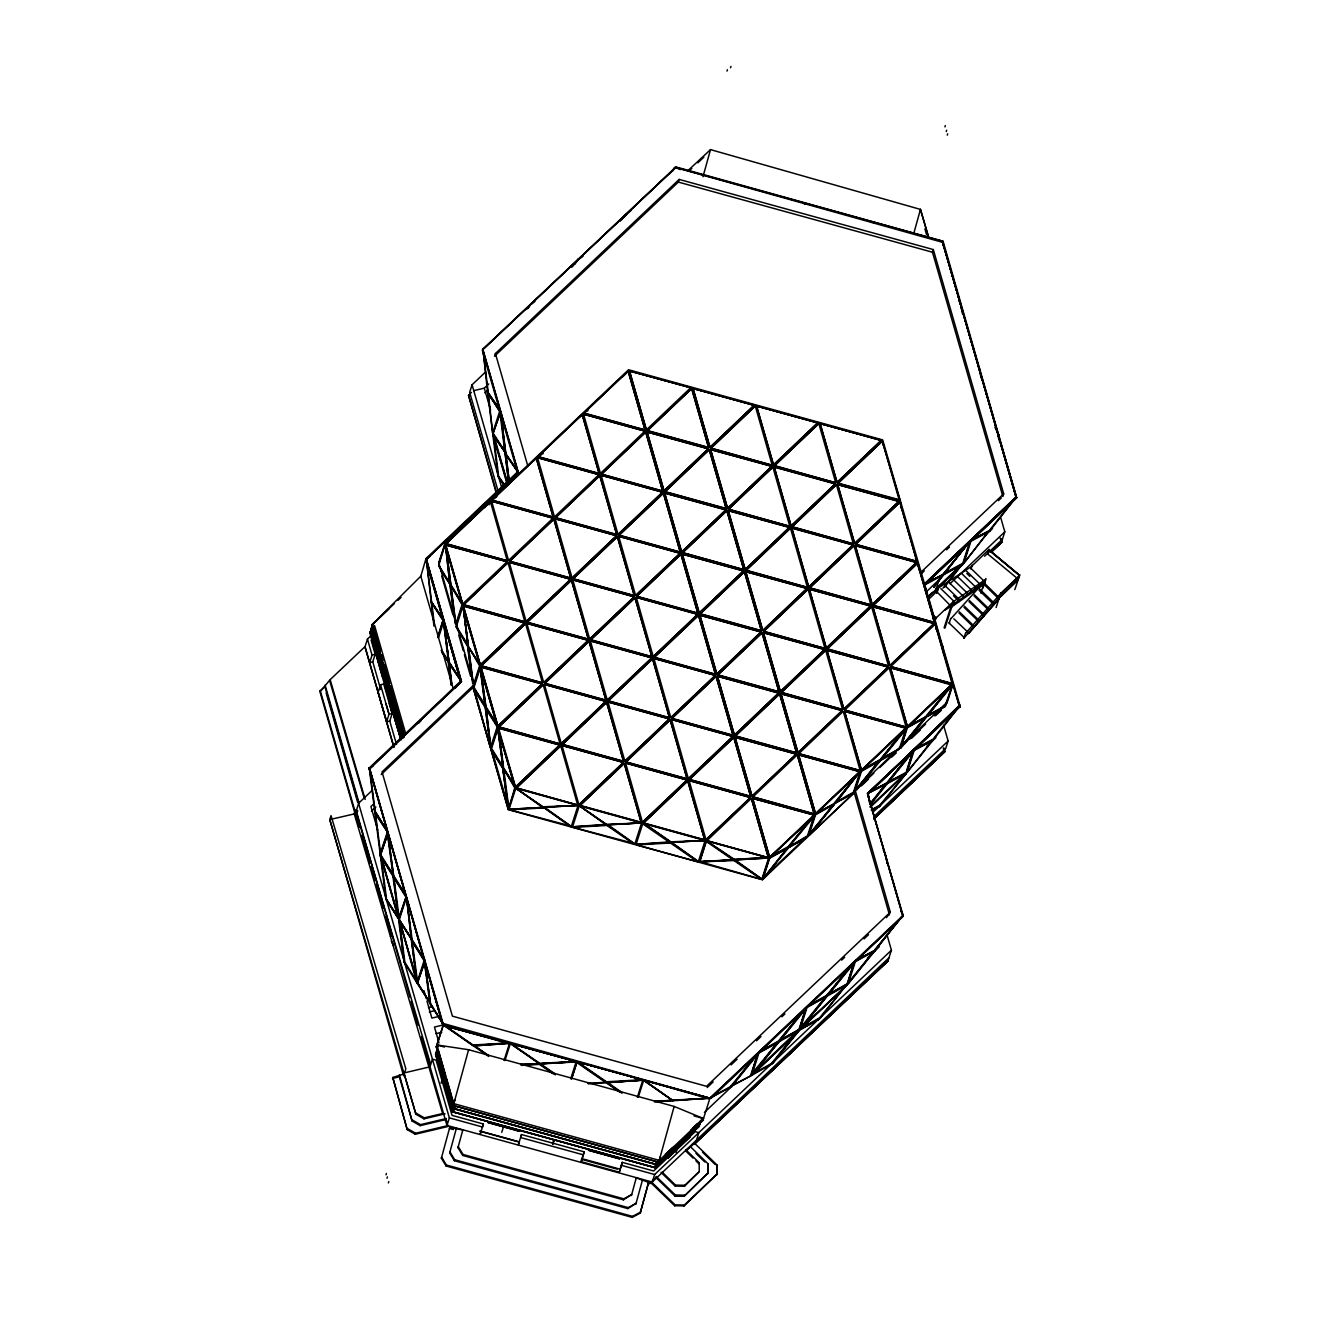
<?xml version="1.0" encoding="UTF-8"?>
<svg xmlns="http://www.w3.org/2000/svg" width="1328" height="1328" viewBox="0 0 1328 1328"><rect width="100%" height="100%" fill="white"/><g stroke="black" fill="none" stroke-linecap="round" stroke-linejoin="round"><path stroke-width="1.5" d="M949.022 622.666L949.553 622.6M434.173 622.55L426.255 558.64L425.84 559.885M398.367 918.229L393.553 876.032L380.455 856.029L392.922 876.181L398.583 918.544L406.252 896.5L398.815 919.358L411.912 939.328L385.9 899.106L369.217 767.85L369.632 769.028L461.347 681.413L449.179 662.705L451.304 685.132M369.167 768.978L369.217 767.85L442.755 1024.834L710.015 1098.273L443.22 1025.299L369.101 768.115L460.882 680.949L461.513 681.563L369.549 768.464L443.386 1024.685L436.348 1046.912M433.957 626.086L426.255 558.64L461.447 681.397L425.956 558.723L420.81 576.203L371.989 624.758L404.343 737.04M951.064 606.265L937.319 592.288L938.149 587.076L938.763 587.673M970.702 568.567L971.382 569.081M963.663 638.27L964.56 636.826M442.755 1024.834L369.483 767.833L369.632 769.028M959.53 705.583L867.981 793.878L959.945 706.894L959.181 705.666M675.803 167.511L482.479 349.629L675.969 166.913L942.415 241.098L674.989 167.228M444.15 1025.697L509.039 1042.961L473 1045.584L444.15 1025.697L508.873 1043.559M676.732 167.909L680.285 169.652M544.331 807.872L571.306 826.481L544.497 807.275L578.062 805.382L509.039 809.3L542.604 807.407L515.795 788.201L543.567 807.341L516.542 788.716M674.143 1106.44L703.508 1118.525L659.335 1160.373L453.811 1103.651L436.895 1044.937L468.601 1049.718L674.143 1106.44L658.705 1162.365L453.163 1105.643L454.857 1099.783M453.13 1111.918L452.084 1111.42M453.512 1112.167L654.538 1167.661M636.212 1177.853L648.595 1182.352L640.212 1213.095L632.228 1217.378L446.075 1166.001L441.361 1158.215L449.744 1127.472L462.758 1129.979M455.438 1106.207L453.612 1111.918L654.621 1167.395L656.447 1161.685M473 1045.584L444.316 1025.1M473.498 1045.933L509.504 1043.31L473.498 1045.933L488.754 1056.457M449.661 1152.936L449.976 1151.94L454.707 1159.726L628.144 1207.6L636.145 1203.317L627.829 1208.596L454.375 1160.722L449.661 1152.936L456.417 1128.219M570.393 826.564L543.534 807.324M457.977 1147.658L458.293 1146.662L463.007 1154.447L623.762 1198.819L631.746 1194.536L623.43 1199.815L462.692 1155.443L457.977 1147.658L462.874 1129.779M430.04 1066.683L432.447 1059.146L436.115 1060.159L452.018 1115.354L483.359 1124.003L482.545 1127.024L449.362 1117.861L324.779 686.128L330.008 679.787L365.034 646.603L367.458 639.083L370.429 636.261M488.654 1122.592L502.947 1126.542M555.419 1074.85L510.367 1043.542L539.168 1063.413L520.692 1064.458L539.683 1063.761M510.965 1043.493L575.688 1061.354L510.965 1043.493L539.815 1063.379L575.688 1061.354M577.165 805.449L543.733 806.743M580.087 806.262L607.095 824.887L641.59 822.912L634.85 844.01L579.323 805.731L606.132 824.937L572.584 826.829L604.323 824.439M504.225 1126.891L518.534 1130.842M519.397 1130.211L519.115 1131.224L487.974 1122.625L488.189 1121.745M521.589 1065.388L539.517 1064.375L539.815 1063.379M540.33 1063.728L576.169 1061.703L540.33 1063.728L555.17 1073.97L554.025 1073.655M521.489 1134.527L520.659 1137.548L583.357 1154.845L584.171 1151.824L521.489 1134.527L518.335 1144.819L519.148 1141.814L481.018 1131.29L480.205 1134.311L483.359 1124.003M552.548 1143.873L552.846 1142.844M553.577 1140.702L553.876 1139.656M552.979 1143.989L553.278 1142.96M553.992 1140.818L554.291 1139.773M808.105 204.18L804.27 203.798M634.85 844.01L608.041 824.804L641.59 822.912M640.71 822.995L607.261 824.273M571.571 1078.967L577.016 1061.935L622.068 1093.243M642.702 823.875L669.677 842.467L636.112 844.359L667.868 841.985M577.63 1061.885L642.337 1079.747L577.63 1061.885L606.464 1081.772L642.337 1079.747M672.914 1152.737L653.642 1170.997L622.284 1162.349L619.28 1172.209L581.149 1161.685L584.171 1151.824M587.74 1083.432L606.348 1082.171M670.441 842.998L697.466 861.64L636.842 844.907L670.441 842.998L670.806 841.819L704.238 840.524M588.238 1083.781L606.182 1082.768L606.464 1081.772M638.834 1080.328L606.813 1082.735L642.818 1080.096L637.39 1097.127M589.151 1150.33L603.46 1154.281M604.721 1154.63L619.031 1158.58M643.947 823.31L698.379 861.557L671.57 842.35L705.135 840.458L670.64 842.417M699.823 861.291L733.205 860.013L699.657 861.905L706.396 840.807L761.923 879.086L768.663 857.988L735.114 859.88L768.663 857.988M700.537 861.839L733.986 860.544L761.01 879.169L700.537 861.839L767.733 857.473M707.16 841.321L734.334 859.349L765.758 857.573M874.754 222.573L870.936 222.191M708.837 1098.754L644.279 1080.278L709.003 1098.14L672.964 1100.779L643.665 1080.345L672.483 1100.198L654.588 1101.41L710.015 1098.273M619.28 1172.209L622.284 1162.349M631.431 1195.532L636.311 1177.654M635.813 1204.313L642.569 1179.596M733.986 860.544L734.334 859.349M640.212 1213.095L648.595 1182.352M672.964 1100.779L644.279 1080.278M655.003 1167.644L655.833 1167.445M655.949 1164.656L656.796 1164.457M659.335 1160.373L660.381 1156.505M761.923 879.086L735.114 859.88M453.811 1103.651L468.601 1049.718M702.977 176.724L710.513 149.616L920.453 209.409L928.455 236.55M913.913 232.964L920.453 209.409L928.388 236.616M984.579 582.179L951.861 605.85L953.172 601.783L985.442 579.523M674.624 1205.724L684.169 1205.907L717.17 1173.935L717.087 1165.054L694.594 1143.292L694.312 1144.188L888.083 960.592L891.42 950.184L886.888 934.431M359.041 827.41L319.882 691.473L324.779 686.128M389.038 608.805L372.521 624.459L370.761 632.493M387.095 692.851L387.925 692.652L370.695 632.809L372.985 625.637L380.223 650.737M367.458 639.083L372.056 655.102L369.632 662.639L372.753 661.776L375.177 654.239L371.11 640.096M496.191 492.92L468.485 395.13L497.054 494.132M485.616 371.956L472.071 384.788L469.647 392.308L498.598 492.771M380.572 684.8L378.148 692.336L386.614 721.785L389.768 721.038L392.192 713.518L383.692 683.937L380.572 684.8L388.955 714.032M679.172 179.413L495.41 353.53L494.564 356.186L678.326 182.069L679.172 179.413L933.318 249.564L1003.702 493.817L1002.856 496.473L932.472 252.22L933.318 249.564M387.842 692.917L386.996 693.116L389.386 685.696M387.925 692.652L389.087 689.066L371.408 627.895M401.521 739.796L388.158 693.465L390.465 686.31L387.245 693.93L388.075 693.731M359.158 827.444L355.057 813.599L357.68 810.429M386.614 721.785L389.021 714.265L386.116 704.189M381.169 774.556L473.05 687.506L473.913 684.85L438.721 562.723L444.88 543.766M438.887 563.321L445.179 543.833L448.549 541.94M445.627 545.028L507.047 561.694L445.627 545.028L462.609 603.991L507.047 561.694M445.959 543.833L490.381 501.536L507.279 560.765L445.959 543.833L490.381 501.536M488.272 392.457L492.655 433.111L499.677 411.248L487.642 392.607L499.677 411.248M492.887 433.924L500.54 411.912L505.553 452.433L492.887 433.924L500.54 411.912M437.709 636.826L442.988 620.425L430.953 601.783L442.523 618.582M437.958 637.639L442.988 620.425M438.522 637.672L443.851 621.089L448.864 661.61L444.598 627.181M488.986 504.872L490.63 501.652M491.659 501.237L552.979 518.169L491.659 501.237L508.558 560.449L552.979 518.169M491.891 500.307L536.329 458.011L553.228 517.223L491.891 500.307L536.329 458.011M387.162 832.606L380.123 854.485L387.793 832.457L374.695 812.47L387.793 832.457M380.356 855.298L388.025 833.27L393.453 875.285L380.356 855.298L388.025 833.27M456.135 623.131L462.011 604.788L450.989 585.814L455.819 623.164M462.609 603.991L445.71 544.762M456.068 625.139L462.659 604.638L438.97 566.425M463.007 605.867L456.417 626.351L468.087 645.176L463.007 605.867L468.087 645.176M480.039 664.448L463.306 605.834L524.643 622.766L480.205 665.046L524.643 622.766M463.538 604.887L507.977 562.607L524.875 621.819L463.538 604.887L507.977 562.607M537.591 457.712L598.928 474.644L537.591 457.712L554.49 516.924L598.928 474.644M537.84 456.766L582.262 414.485L599.177 473.698L537.84 456.766L582.262 414.485M507.279 560.765L446.042 543.567M509.238 562.308L570.575 579.24L509.238 562.308L526.154 621.521L570.492 579.506M509.487 561.362L553.925 519.082L570.824 578.294L509.487 561.362L553.925 519.082M473.714 684.169L479.607 665.826L468.568 646.852L473.664 686.161M485.683 706.214L474.013 687.389L480.587 666.888L485.683 706.214L473.382 687.539L480.238 665.677L455.786 626.501M399.446 919.208L406.484 897.313L411.282 939.477M497.618 725.486L480.902 666.905L542.239 683.82L497.801 726.117L542.239 683.82M481.134 665.959L525.573 623.662L542.471 682.891L481.134 665.959L525.573 623.662M583.54 414.187L644.877 431.119L583.54 414.187L600.439 473.399L644.877 431.119M583.772 413.24L628.21 370.96L645.109 430.172L583.772 413.24L628.21 370.96M555.187 518.783L616.524 535.699L555.187 518.783L572.086 577.995L616.524 535.699M555.436 517.837L599.858 475.557L616.773 534.769L555.436 517.837L599.858 475.557M524.875 621.819L463.638 604.622M526.154 621.521L570.575 579.24M526.834 623.363L588.171 640.295L526.834 623.363L543.733 682.592L588.088 640.561M527.083 622.434L571.521 580.137L588.42 639.349L527.083 622.434L571.521 580.137M486.148 707.874L490.613 747.349L497.187 726.848L485.517 708.023L497.817 726.698M502.631 767.385L490.962 748.56L497.535 728.076L503.262 767.235L499.195 735.778M502.2 765.526L491.592 748.411L498.166 727.927L498.681 731.861M514.152 784.815L503.594 767.783L498.498 727.96L559.835 744.892L515.397 787.172L497.867 728.541L502.963 767.933L515.198 786.508M498.73 727.014L543.169 684.733L560.067 743.946L498.73 727.014L543.169 684.733M417.274 983.417L424.943 961.372L430.372 1003.387L417.274 983.417L424.943 961.372M399.097 1075.962L412.095 1121.031L420.163 1125.646L446.075 1119.504L447.818 1125.613L447.503 1126.609L415.282 1134.245L407.215 1129.63L392.773 1077.456L404.26 1073.821L415.896 1114.225L423.981 1118.84L445.046 1113.843M629.389 370.927L690.809 387.593L629.389 370.927L646.371 429.874L690.809 387.593M726.997 71.081L727.429 69.753M730.533 67.728L730.964 66.4M601.136 475.241L662.473 492.173L601.136 475.241L618.035 534.47L662.373 492.439M601.368 474.312L645.806 432.015L662.705 491.244L601.368 474.312L645.806 432.015M572.783 579.838L634.12 596.77L572.783 579.838L589.682 639.05L634.037 597.036M573.032 578.892L617.454 536.612L634.352 595.824L573.032 578.892L617.454 536.612M542.471 682.891L481.234 665.693M543.733 682.592L588.171 640.295M386.016 1174.799L386.431 1173.471M544.43 684.435L605.767 701.367L544.43 684.435L561.329 743.647L605.684 701.632M544.679 683.488L589.117 641.208L606.016 700.42L544.679 683.488L589.117 641.208M386.996 1178.235L387.427 1176.907M508.823 808.221L514.783 787.886L503.744 768.912L515.413 787.736L508.242 809.632L762.388 879.767L854.269 792.716L855.132 790.06L946.831 702.396M388.357 1182.933L388.789 1181.605M515.397 787.172L559.835 744.892M509.039 809.3L515.795 788.201M516.326 788.085L560.765 745.805L577.663 805.017L516.708 788.118M407.215 1129.63L392.773 1077.456M412.095 1121.031L399.429 1074.966M701.051 1120.45L699.126 1126.426L655.484 1167.777L452.151 1111.652L454.076 1105.676L453.163 1105.643L436.248 1046.929L443.386 1024.685L417.689 983.201M415.896 1114.225L329.776 819.592L331.054 815.608L405.853 1068.841L404.575 1072.825L429.01 1067.048L430.289 1063.064L355.506 809.814L354.227 813.798L442.622 1113.495M437.427 1047.908L435.667 1054.15L436.962 1051.328M415.282 1134.245L415.598 1133.249L447.818 1125.613M420.163 1125.646L420.495 1124.65L446.391 1118.508M423.981 1118.84L424.296 1117.844L443.469 1113.312M646.371 429.874L629.472 370.661M646.985 431.982L708.405 448.648L663.967 490.928L646.985 431.982L708.322 448.914M647.317 430.787L691.755 388.49L708.654 447.702L647.317 430.787L691.755 388.49M441.062 1083.216L442.755 1077.987M618.035 534.47L662.473 492.173M618.715 536.313L680.052 553.245L618.715 536.313L635.631 595.525L679.969 553.51M678.326 551.751L618.964 535.367L663.402 493.086L680.301 552.299L663.402 493.086M589.682 639.05L634.12 596.77M590.379 640.909L651.716 657.841L590.379 640.909L607.278 700.122L651.633 658.107M590.611 639.963L635.05 597.683L651.948 656.895L590.611 639.963L635.05 597.683M560.067 743.946L498.813 726.748M560.765 745.805L517.804 786.691M561.329 743.647L605.767 701.367M562.026 745.489L623.363 762.421L562.026 745.489L578.925 804.718L623.28 762.687M562.275 744.56L606.713 702.263L623.612 761.492L562.275 744.56L606.713 702.263M889.013 957.704L652.231 1182.053L446.955 1125.397L449.362 1117.861M452.898 1108.166L437.045 1051.062L452.898 1108.166L452.433 1110.789L436.099 1054.05M453.396 1107.801L453.844 1105.178M449.744 1127.472L449.412 1128.468L453.396 1129.564M441.361 1158.215L441.676 1157.219L446.391 1165.005L632.543 1216.382L640.544 1212.099M692.934 388.457L754.354 405.123L709.916 447.403L692.934 388.457L754.254 405.389M446.075 1166.001L446.391 1165.005M663.967 490.928L708.405 448.648M664.581 493.053L726.001 509.72L681.563 552L664.581 493.053L725.918 509.985M709.335 449.561L664.913 491.841L709.335 449.561L726.25 508.773L666.888 492.389M635.631 595.525L680.052 553.245M454.375 1160.722L454.707 1159.726M636.311 597.384L697.648 614.3L636.311 597.384L653.227 656.596L697.565 614.565M636.56 596.438L680.998 554.141L697.897 613.37L636.56 596.438L680.998 554.141M607.278 700.122L651.716 657.841M607.975 701.964L669.312 718.896L607.975 701.964L624.874 761.176L669.229 719.162M608.207 701.035L652.646 658.738L669.544 717.95L608.207 701.035L652.646 658.738M462.692 1155.443L463.007 1154.447M577.663 805.017L516.409 787.819M571.306 826.481L578.062 805.382M578.925 804.718L623.363 762.421M572.584 826.829L579.323 805.731M579.871 805.615L624.309 763.334L641.208 822.547L579.871 805.615L624.309 763.334M504.076 1060.325L509.504 1043.31M504.922 1060.574L510.367 1043.542M709.916 447.403L754.354 405.123M710.513 449.528L771.95 466.178L727.512 508.475L710.513 449.528L771.85 466.443M710.845 448.316L755.283 406.036L772.182 465.248L710.845 448.316L755.283 406.036M681.563 552L726.001 509.72M682.177 554.108L743.597 570.774L699.159 613.071L682.177 554.108L743.514 571.04M682.592 552.647L743.846 569.828L726.931 510.616L682.592 552.647L743.929 569.563M653.227 656.596L697.648 614.3M501.752 1132.319L503.81 1125.912M653.907 658.439L715.244 675.371L653.907 658.439L670.806 717.651L715.161 675.637M654.156 657.493L698.594 615.213L715.493 674.425L654.156 657.493L698.594 615.213M624.874 761.176L669.312 718.896M625.571 763.036L686.908 779.968L625.571 763.036L642.47 822.248L686.908 779.968M625.803 762.089L670.242 719.809L687.14 779.021L625.803 762.089L670.242 719.809M756.462 405.986L817.882 422.653L773.444 464.949L756.462 405.986L817.799 422.918M683.986 551.502L726.931 510.616M727.512 508.475L771.95 466.178M728.109 510.583L789.529 527.249L745.108 569.529L728.109 510.583L789.446 527.515M728.441 509.371L772.879 467.091L789.778 526.303L728.441 509.371L772.879 467.091M699.159 613.071L743.597 570.774M699.773 615.179L761.193 631.846L716.755 674.126L699.773 615.179L761.11 632.111M700.088 613.968L744.527 571.687L761.425 630.9L700.088 613.968L744.527 571.687M670.806 717.651L715.244 675.371M671.503 719.51L732.84 736.426L671.503 719.51L688.402 778.723L732.757 736.691M671.752 718.564L716.19 676.284L733.089 735.496L671.752 718.564L716.19 676.284M636.112 844.359L642.868 823.277M643.399 823.161L687.838 780.864L704.736 840.076L643.399 823.161L687.838 780.864M570.725 1078.734L576.169 1061.703M577.016 1061.935L571.687 1078.535L570.841 1078.303M552.631 1143.64L553.793 1139.889M553.046 1143.757L554.208 1140.005M772.182 465.248L710.928 448.051M773.444 464.949L817.882 422.653M835.478 483.724L791.04 526.004L774.141 466.792L835.478 483.724L792.517 524.61M774.39 465.846L818.828 423.566L835.727 482.778L774.39 465.846L818.828 423.566M745.108 569.529L789.529 527.249M745.705 571.654L807.125 588.321L762.704 630.601L745.705 571.654L807.042 588.57M746.037 570.442L790.475 528.162L807.374 587.374L746.037 570.442L790.475 528.162M716.755 674.126L761.193 631.846M717.369 676.234L778.789 692.901L734.351 735.197L717.369 676.234L778.706 693.166M717.684 675.039L762.123 632.742L779.021 691.971L717.684 675.039L762.123 632.742M688.402 778.723L732.84 736.426M689.099 780.565L750.436 797.497L689.099 780.565L705.998 839.777M748.71 796.003L689.348 779.619L733.786 737.339L750.685 796.551L733.786 737.339M581.149 1161.685L583.357 1154.845M820.007 423.532L881.427 440.199L836.989 482.479L820.007 423.532L881.327 440.464M588.702 1149.484L588.47 1150.363L619.628 1158.962L619.861 1158.082M789.778 526.303L728.524 509.105M853.074 544.779L808.636 587.076L791.737 527.863L853.074 544.779L810.113 585.665M791.986 526.917L836.408 484.62L853.323 543.849L791.986 526.917L836.408 484.62M762.704 630.601L807.125 588.321M763.301 632.709L824.721 649.375L780.3 691.656L763.301 632.709L824.638 649.641M763.633 631.514L808.071 589.217L824.97 648.429L763.633 631.514L808.071 589.217M734.351 735.197L778.789 692.901M734.965 737.306L796.385 753.972L751.947 796.252L734.965 737.306L796.302 754.238M735.28 736.094L779.719 693.814L796.617 753.026L735.28 736.094L779.719 693.814M698.379 861.557L705.135 840.458M699.657 861.905L706.23 841.404L733.205 860.013M706.944 840.69L768.281 857.622L706.944 840.69L751.382 798.41L768.364 857.357M944.938 126.907L945.353 125.579M919.806 211.401L920.453 209.409M946.25 131.588L946.681 130.26M638.237 1097.36L643.665 1080.345M835.727 482.778L774.473 465.58M947.246 135.157L947.677 133.829M836.989 482.479L881.427 440.199M837.586 484.587L899.023 501.254L854.585 543.55L837.586 484.587L898.923 501.519M837.918 483.392L882.356 441.095L899.255 500.307L837.918 483.392L882.356 441.095M807.374 587.374L746.12 570.177M809.25 589.184L870.67 605.85L826.232 648.13L809.25 589.184L870.587 606.116M809.582 587.972L854.004 545.692L870.919 604.904L809.582 587.972L854.004 545.692M780.3 691.656L824.721 649.375M780.897 693.78L842.317 710.447L797.879 752.727L780.897 693.78L842.234 710.712M781.229 692.569L825.667 650.288L842.566 709.501L781.229 692.569L825.667 650.288M751.382 798.41L768.281 857.622M751.947 796.252L796.385 753.972M623.43 1199.815L623.762 1198.819M752.561 798.377L813.981 815.027L752.561 798.377L769.543 857.324L814.097 815.956M752.959 796.9L814.213 814.097L797.315 754.868L752.959 796.9L814.296 813.832M627.829 1208.596L628.144 1207.6M632.228 1217.378L632.543 1216.382M853.323 543.849L792.069 526.652M854.585 543.55L899.023 501.254M655.484 1167.777L657.41 1161.801L658.705 1162.365M871.616 602.646L855.282 545.393L916.602 562.325L873.658 603.211M855.514 544.447L899.952 502.167L916.851 561.379L855.514 544.447L899.952 502.167M648.28 1183.348L649.774 1183.763L651.185 1181.737L675.072 1204.861L684.352 1205.044L717.17 1173.935M658.024 1161.303L657.144 1164.025L657.875 1161.153M657.061 1164.291L656.198 1167.013L656.912 1164.141L699.59 1123.704M652.231 1182.053L654.654 1174.516L891.42 950.184M824.97 648.429L763.716 631.248M826.232 648.13L870.67 605.85M826.846 650.255L888.266 666.905L843.828 709.202L826.846 650.255L888.183 667.171M827.161 649.043L871.6 606.763L888.498 665.975L827.161 649.043L871.6 606.763M797.315 754.868L814.213 814.097M797.879 752.727L842.317 710.447M798.493 754.835L859.913 771.502L815.475 813.798L798.493 754.835L859.83 771.767M798.825 753.64L860.162 770.555L798.825 753.64L843.263 711.343L860.162 770.555M762.554 878.372L769.128 857.888L788.185 847.862L769.593 858.336L763.019 878.821L787.703 847.397M762.388 879.767L769.294 858.253L953.056 684.152L946.914 703.093M769.543 857.324L813.981 815.027M675.985 1152.555L677.927 1146.512M693.017 1158.049L685.729 1150.994L686.061 1149.998L699.159 1162.697L699.258 1171.578L684.484 1186.269L675.205 1186.087L661.078 1172.425L662.406 1172.408L675.52 1185.091L684.8 1185.273L699.258 1171.578M675.205 1186.087L675.52 1185.091M685.646 1150.695L690.328 1146.645L708.123 1163.876L708.222 1172.757L684.252 1196.146L674.973 1195.964L675.305 1194.968L656.098 1176.392M700.553 1120.716L698.877 1126.576L656.098 1167.279M675.072 1204.861L674.757 1205.857L650.869 1182.733M453.114 1108.664L656.447 1164.789L702.877 1120.517L709.932 1098.206L902.791 915.623L867.416 793.447M870.919 604.904L809.665 587.706M684.484 1186.269L684.8 1185.273M872.181 604.605L916.602 562.325M872.778 606.713L934.198 623.38L889.777 665.677L872.778 606.713L934.115 623.645M873.11 605.518L917.548 563.221L934.447 622.45L873.11 605.518L917.548 563.221M684.252 1196.146L708.222 1172.757M842.566 709.501L781.312 692.303M684.036 1206.04L684.352 1205.044M843.828 709.202L888.266 666.905M699.159 1162.697L698.843 1163.693L695.938 1160.871M844.442 711.31L905.862 727.976L861.424 770.257L844.442 711.31L905.779 728.242M844.757 710.098L906.094 727.03L844.757 710.098L889.196 667.818L906.094 727.03M858.004 787.919L879.534 760.396L860.959 770.871L853.921 792.683L815.043 814.379L808.005 836.192L789.43 846.666L807.54 835.744L814.13 815.243M815.475 813.798L859.913 771.502M808.935 835.329L815.508 814.828L834.1 804.353L808.935 835.329L834.1 804.353M708.123 1163.876L707.89 1173.753M717.087 1165.054L716.854 1174.931M750.768 1075.132L757.79 1053.237L751.233 1075.597L730.898 1086.337L751.233 1075.597M798.742 1030.146L772.315 1063.695L799.207 1030.611L798.493 1030.047L751.615 1074.651L771.502 1063.446L798.41 1030.312L771.966 1063.894L752.08 1075.099L751.366 1074.551L758.404 1052.656L778.723 1041.916L751.847 1075.016L758.869 1053.121L778.723 1041.916M916.851 561.379L855.597 544.181M888.498 665.975L827.261 648.778M889.777 665.677L934.198 623.38M890.374 667.785L951.794 684.451L907.373 726.731L890.374 667.785L952.342 685.182L927.176 716.157L949.354 687.838M890.706 666.573L952.043 683.505L890.706 666.573L935.144 624.293L952.043 683.505M834.88 802.71L853.456 792.235L860.046 771.734L835.345 803.158L855 777.942M861.424 770.257L905.862 727.976M854.85 791.82L861.424 771.319L880.016 760.844M934.364 587.358L934.846 585.88M936.273 593.002L938.182 587.026M936.572 593.301L938.498 587.325M779.104 1040.671L798.958 1029.466L805.98 1007.587L799.423 1029.93L779.104 1040.671L804.702 1009.164M791.936 1051.992L694.76 1143.093L888.299 960.758L695.656 1143.076L698.827 1132.668L695.158 1131.655L675.886 1149.915M846.683 984.397L826.813 995.602L800.369 1029.183L847.164 984.845L799.805 1028.984L819.691 1017.779L846.6 984.662L820.156 1018.227L800.286 1029.449L799.572 1028.885L806.594 1007.006L826.929 996.249L800.037 1029.349L807.059 1007.454L826.929 996.249M936.273 617.869L934.381 622.068L935.908 617.072M934.447 622.45L873.193 605.253M934.729 621.604L934.447 621.853M899.371 748.726L880.796 759.201L899.371 748.726L905.364 730.101M925.931 717.336L907.339 727.827L900.766 748.311L906.875 727.362L925.931 717.336L901.812 747.017M907.373 726.731L951.794 684.451M944.042 573.447L962.8 563.288L969.805 541.426L944.042 573.447L969.805 541.426M944.523 573.895L963.265 563.753L970.419 540.845L989.177 530.685L963.879 563.172L989.177 530.685M963.879 563.172L970.901 541.293L989.642 531.15M944.108 627.862L951.263 605.767M951.562 606.066L951.678 606.946M944.955 628.094L953.487 601.534M949.122 623.629L950.665 618.45M953.869 618.815L968.759 633.008L973.59 627.546M971.067 568.782L972.196 565.263M887.303 782.574L906.061 772.448L913.083 750.569L906.526 772.896L887.303 782.574L913.083 750.569M906.675 771.867L913.697 749.988L932.92 740.31L914.162 750.453L907.14 772.315L932.455 739.862M827.294 995.004L847.148 983.816L854.186 961.92L847.613 984.264L827.294 995.004L854.186 961.92M847.762 983.235L854.784 961.339L875.119 950.599L848.227 983.683L874.654 950.134M848.227 983.683L855.265 961.787L875.119 950.599M988.547 549.941L972.295 565.628M987.534 554.042L989.094 549.194M1019.306 575.339L988.978 550.24L987.916 554.141L1016.601 577.846M949.586 623.463L964.111 637.523L965.605 632.875M983.567 584.602L980.844 593.035L981.691 593.317M984.513 582.378L984.695 583.739L951.479 606.996M945.287 705.218L952.724 684.053L945.768 705.683L926.712 715.709M982.886 588.105L985.957 578.56M968.56 633.639L998.573 599.194M978.603 621.869L973.175 628.011M990.97 552.282L1001.428 542.339L1004.815 531.814L1000.814 517.92M991.186 552.332L1001.71 542.305L991.053 552.166M983.633 616.175L978.188 622.334M886.473 917.665L890.324 912.187L855.132 790.06M983.201 616.657L998.507 599.393M874.139 818.712L945.038 751.2M943.577 725.237L948.126 741.007L945.702 748.527L874.571 815.923M959.165 705.716L959.978 707.011L959.779 705.118L868.28 793.746M998.507 598.795L998.988 597.268M1000.233 594.014L965.738 633.107M996.1 607.527L1000.797 592.919M1018.144 579.124L1019.389 575.074L989.227 550.024L1019.373 575.256M1014.808 589.665L1019.871 574.858M999.303 597.567L964.294 637.722M954.633 711.874L932.937 739.264L914.129 749.424L933.401 739.729L956.177 710.43M467.124 520.875L471.473 516.526M467.439 520.742L471.772 516.393M411.697 728.524L414.734 725.769M455.321 688.004L460.932 682.044M938.083 580.618L943.229 574.227L938.547 581.083M943.71 573.63L969.506 541.558L944.175 574.094L924.919 583.805L944.175 574.094M938.415 580.452L943.577 574.028L962.817 564.317L928.637 596.704M933.717 587.325L944.042 574.493L962.817 564.317M942.913 588.188L960.974 565.728M989.642 530.104L1015.455 498.033L990.107 530.553L970.868 540.28L990.107 530.553M944.673 587.042L962.269 564.134L935.51 589.483M963.862 637.008L963.896 637.872M871.002 802.544L886.473 783.354L870.189 804.602M868.163 792.916L886.955 782.756L912.784 750.702L887.419 783.221L868.163 792.916L912.784 750.702M870.039 804.004L885.527 784.765M870.504 804.453L887.287 783.62L906.078 773.46L888.532 782.242M887.768 783.022L913.548 751.034M871.168 809.947L879.7 805.332L905.995 773.726M872.878 810.063L879.7 806.378L933.401 739.729M526.087 309.507L530.387 305.224M526.419 309.324L530.254 304.61L528.162 308.212M571.704 266.994L578.593 259.558M572.053 266.812L578.444 258.943L574.742 264.289M619.91 221.328L626.783 213.891M621.521 219.585L627.115 213.725M669.378 174.084L674.508 167.776L672.416 171.395M484.637 507.661L490.165 501.204M533.574 460.799L536.545 458.16M578.991 417.556L581.813 415.1M622.384 377.152L628.376 371.143M771.618 855.996L788.434 846.517L813.632 815.492M763.5 878.572L786.973 848.658M788.965 846.218L812.869 816.786M763.019 878.821L788.716 847.563L807.324 837.055L788.716 847.563M769.941 856.942L788.898 846.965L814.595 815.707M834.349 803.008L859.548 772L834.814 803.473L817.533 812.487M808.951 834.615L834.15 803.606L853.24 793.563L809.416 835.063L834.631 804.054M857.523 774.838L860.046 771.734M856.892 788.268L879.534 760.396M863.449 768.978L880.265 759.5L904.053 730.234M905.298 728.69L880.73 759.965L861.772 769.941M857.39 788.002L880.066 760.097L898.691 749.606M880.796 759.201L904.7 729.786M856.543 790.077L880.547 760.546L894.707 752.561M881.261 759.666L906.426 728.69M900.301 747.863L925.45 716.888M926.18 716.008L951.379 684.982L926.645 716.456L907.572 726.499L926.645 716.456M902.044 746.054L925.981 716.589L945.071 706.546L926.463 717.037L904.883 743.614M757.458 1053.403L731.014 1086.985L710.663 1097.741L730.549 1086.536L757.79 1053.237M731.363 1086.785L758.255 1053.702M751.366 1074.551L778.258 1041.467M805.648 1007.753L779.204 1041.318L758.869 1052.091L778.739 1040.87L804.37 1009.33M798.493 1030.047L778.623 1041.268L752.163 1074.833L798.958 1030.511L779.088 1041.716L752.163 1074.833M779.569 1041.119L806.461 1008.035M799.572 1028.885L826.464 995.801M808.868 1005.396L826.929 995.203L852.576 963.663M807.059 1006.425L827.41 995.668L853.854 962.086M800.369 1029.183L827.278 996.05L847.164 984.845M827.759 995.469L854.651 962.368M875.135 949.553L902.044 916.42L875.6 950.001L855.249 960.758L875.6 950.001M847.347 983.865L902.791 915.623M944.839 610.233L951.13 606.182M985.625 580.17L950.931 618.682M914.61 749.872L959.762 705.367M1019.323 575.904L1001.08 593.599L999.835 597.5L1018.078 579.788L999.602 597.285M868.246 793.629L959.812 705.234M667.22 1157.701L689.581 1136.22M667.536 1157.999L689.896 1136.519M355.107 813.732L329.776 819.592L403.612 1075.813M355.257 813.832L357.647 811.259M959.48 706.446L924.288 584.32L1015.937 497.187L1016.65 497.718L924.753 584.768L924.139 584.171L1016.02 497.104L942.233 241.049L1016.65 497.718L942.98 240.883M685.729 1150.994L694.594 1143.292M517.505 472.37L482.313 350.243L675.72 167.444M468.568 395.263L471.457 392.374M473.764 390.648L484.288 388.158L488.737 383.941M484.836 392.872L487.808 390.067M425.773 558.822L517.671 471.772L518.285 472.37L426.371 559.304M426.255 559.271L518.136 472.22L482.944 350.094M371.989 624.758L394.383 603.559M398.035 600.273L401.039 597.434M319.882 691.473L324.464 687.124M573.563 576.584L616.441 535.964M618.964 535.367L663.319 493.352M473.913 684.85L382.032 771.9L452.4 1016.152L706.546 1086.304L890.324 912.187M372.023 790.509L358.693 803.158L356.269 810.678L410.02 997.228M355.057 813.599L357.365 811.425M373.865 803.722L370.91 806.528L377.75 830.266M371.442 811.259L375.89 807.042M643.947 820.853L686.825 780.233M689.348 779.619L733.703 737.604M920.719 572.451L1003.702 493.817M921.35 573.696L924.305 570.891M946.532 549.825L949.503 547.02M998.407 500.689L1001.362 497.867M924.288 584.32L1016.169 497.253L942.349 241.032L1016.069 497.286M1016.684 497.834L924.836 584.851L925.433 588.968M985.11 535.533L992.58 528.444M926.878 591.275L939.112 579.672L934.646 593.616L929.202 598.779M935.593 589.217L962.352 563.869M929.567 595.11L932.538 592.288M928.554 596.969L962.734 564.583M949.985 583.772L1004.815 531.814M984.612 556.2L1002.391 539.351M936.323 617.752L952.541 602.381M706.081 839.512L750.436 797.497M707.475 838.383L750.353 797.763M1019.356 575.804L1000.93 593.168M763.036 878.123L806.86 836.607M862.171 784.201L873.857 773.128M879.7 767.584L894.308 753.756M909.547 739.298L925.616 724.092M934.381 715.775L940.224 710.248M861.175 786.027L868.479 779.104M891.852 756.977L896.4 752.793M911.473 738.368L920.238 730.068M935.526 715.726L941.535 710.032M769.294 858.253L515.148 788.118L444.78 543.866L628.542 369.748L882.688 439.9L960.028 705.998L867.599 793.497L886.955 783.802M927.01 746.054L935.891 737.621M872.546 812.603L948.126 741.007M873.807 818.895L945.021 751.482L943.826 747.913M873.957 818.845L944.988 751.582M707.193 1087.532L713.169 1081.872M731.097 1064.89L737.073 1059.229M756.495 1040.82L760.977 1036.57M781.893 1016.767L784.881 1013.928M841.653 960.144L844.641 957.305M864.063 938.896L868.545 934.663M711.144 1098.206L757.923 1053.868M759.334 1052.54L806.129 1008.201M807.524 1006.873L854.319 962.534M855.713 961.206L902.509 916.868M704.404 1112.416L735.828 1082.652M867.35 958.036L879.202 946.814M693.183 1127.688L697.598 1123.505M665.378 1154.331L672.732 1147.359M690.593 1130.344L700.703 1120.865M656.995 1163.876L699.823 1123.588M752.08 1075.099L798.875 1030.777M800.286 1029.449L847.065 985.11M652.347 1180.625L654.687 1178.417M1001.428 542.339L1000.615 538.521M960.028 705.998L867.516 793.43L903.256 916.071L709.932 1098.206M914.129 749.424L959.712 705.55L959.945 706.894M869.923 806.777L905.613 773.012M870.388 807.225L906.078 773.46M687.738 170.814L710.513 149.616M688.8 171.212L691.805 168.407M697.831 162.813L703.857 157.202M952.06 605.734L984.612 582.079M938.68 587.839L971.781 566.276M984.712 583.656L984.148 582.909L999.237 597.766M630.866 210.654L627.729 213.144M583.141 255.74L579.987 258.23M582.677 256.321L579.523 258.811M534.935 301.406L531.798 303.896M586.993 410.551L584.204 412.842M584.602 412.377L587.989 410.468M541.077 454.06L537.691 455.969L543.318 453.512M540.38 454.923L537.01 456.832L540.845 455.388M496.855 496.606L492.373 499.859M927.176 716.157L944.457 706.413M799.356 1029.565L819.675 1018.825L799.821 1030.03L798.958 1029.466M420.744 721.237L415.631 724.026L419.499 722.615M373.151 765.741L370.213 768.049M475.324 513.504L472.386 515.812M429.824 556.465L426.886 558.773M924.487 584.37L943.229 574.227M924.952 584.835L943.693 574.675M867.715 793.48L886.473 783.354M872.413 809.599L879.7 806.378M871.633 810.395L879.7 805.332M372.056 655.102L375.177 654.239M942.565 242.094L943.976 247.954M487.542 391.86L500.241 410.385L487.542 391.86L483.16 351.123L488.189 391.71M960.493 304.278L959.048 300.775M960.808 305.822L962.485 313.674M961.024 306.154L962.435 311.997M506.532 482.313L492.954 434.638L505.653 453.163L509.155 481.583M505.769 452.765L500.756 412.195L505.138 452.914L516.741 469.747M492.954 434.638L505.653 453.163M508.74 482.031L505.238 453.661L517.903 472.154M507.163 482.164L492.871 434.903L497.9 475.49L505.105 485.533M517.837 471.457L505.138 452.914M518.136 472.22L505.238 453.661M979.483 370.213L981.16 378.065M882.107 441.294L883.236 445.079M445.411 544.829L449.877 584.303L446.175 550.738M450.839 584.685L445.743 545.31L450.839 584.685L461.397 601.717M443.535 619.562L426.471 560.316M997.411 432.397L994.921 427.218M997.726 433.941L998.872 437.792M441.128 571.09L450.657 585.283L455.487 622.683M838.001 483.126L899.836 499.859L882.456 442.025M462.692 606.481L480.105 664.581L467.788 645.873L463.356 606.597M916.801 561.047L900.052 503.063M371.043 629.289L371.873 629.09L370.993 629.422L388.241 689.265L389.121 688.933M370.695 632.809L369.848 633.008L386.996 693.116M443.436 621.521L449.08 661.958L461.131 680.633L448.449 662.108L443.436 621.521L460.501 680.783M456.55 627.447L467.605 646.454L471.473 676.417M374.064 648.247L374.911 648.047M374.596 648.944L378.563 662.689M378.912 663.917L382.879 677.645M441.743 652.314L448.947 662.357L451.454 682.526M382.696 678.16L383.526 677.961M916.918 562.142L915.44 558.557M959.397 706.363L917.631 564.085M480.288 667.519L486.015 706.745L497.701 725.603L485.384 706.894L480.288 667.519L497.054 725.752M388.473 690.079L389.353 689.747L403.214 738.152M388.158 693.465L387.328 693.664L400.591 738.717L391.594 707.492M461.214 681.347L448.549 662.855M391.162 707.592L392.009 707.376M474.129 688.485L490.281 746.867L473.498 688.634L485.816 707.343M391.71 708.289L396.043 723.345M924.504 585.349L925.649 589.25M389.021 714.265L392.192 713.518L389.287 703.442M396.391 724.573L400.774 738.202M491.094 749.656L502.781 768.514L507.877 807.889L491.094 749.656L502.349 766.654M502.781 768.514L508.242 805.781M375.226 811.574L387.71 831.726L375.226 811.574L370.047 771.518M387.61 833.735L393.686 875.633L406.169 895.769L393.055 875.783L387.394 833.42M405.206 894.823L393.154 876.53L405.621 896.649M381.086 855.879L398.915 918.345L385.801 898.359L398.284 918.495L399.213 918.395L393.785 876.38M385.9 899.106L398.998 919.076M406.7 897.645L411.514 939.842L424.611 959.829L412.145 939.693L406.484 897.313M867.732 794.459L884.813 853.721M399.545 919.939L398.599 920.038L404.26 962.418L416.743 982.554L417.673 982.454L412.012 940.091L399.545 919.939L417.374 982.405L404.891 962.269L399.446 920.204L416.743 982.554M390.415 936.373L391.262 936.174L385.419 916.403M398.898 920.088L412.012 940.091M392.889 944.756L393.569 943.992M411.614 940.589L424.08 960.708L417.042 982.604L411.614 940.589L424.711 960.559M404.044 962.053L399.496 921.898M424.528 961.854L430.604 1003.752L443.071 1023.888L429.973 1003.902L424.313 961.522M885.328 855.514L902.409 914.776M380.455 856.029L417.457 982.139M428.496 1007.603L432.463 1006.657M429.376 1011.953L434.787 1010.674M439.817 1016.219L431.866 1018.095L426.952 1001.013M444.216 1024.735L434.455 1027.042L439.004 1042.862M435.949 1033.649L441.809 1032.254M436.248 1046.929L438.356 1046.431M436.779 1053.585L435.518 1053.884L452.151 1111.652M435.584 1054.415L437.576 1061.304M437.725 1061.587L439.004 1061.288M392.457 1078.452L398.035 1077.141M446.822 1091.267L447.619 1091.201M446.424 1092.048L451.935 1111.154M453.047 1108.432L454.309 1108.133M690.178 387.693L629.937 371.076M753.706 405.239L693.482 388.606M817.251 422.769L757.01 406.152M880.779 440.298L820.555 423.682M543.368 807.939L509.769 809.831L570.559 825.966M473.15 1044.987L507.047 1043.061M521.091 1065.023L539.002 1064.01M539.649 1063.977L575.522 1061.952M606.298 1082.37L642.188 1080.345M673.13 1100.165L709.003 1098.14M654.405 1101.825L672.317 1100.812M675.305 1194.968L684.567 1195.15M674.84 1195.831L684.385 1196.03M678.326 182.069L932.472 252.22M583.855 412.975L645.192 429.907M647.4 430.521L708.737 447.436M774.058 467.058L835.395 483.99M1000.416 538.388L1001.677 542.405L1000.399 538.321M537.923 456.5L599.26 473.432M601.451 474.046L662.788 490.978M664.996 491.576L726.333 508.508M791.654 528.129L852.991 545.044M855.182 545.659L916.519 562.591M491.974 500.042L553.311 516.957M555.519 517.571L616.856 534.503M619.047 535.101L680.384 552.033M509.57 561.097L570.907 578.029M573.115 578.643L634.452 595.558M636.643 596.172L697.98 613.104M700.188 613.702L761.525 630.634M527.166 622.168L588.503 639.083M590.711 639.698L652.048 656.63M654.239 657.227L715.576 674.159M717.784 674.773L779.121 691.705M463.223 606.099L524.56 623.031M544.762 683.223L606.099 700.155M608.307 700.769L669.627 717.684M671.835 718.299L733.172 735.231M735.38 735.828L796.7 752.76M480.819 667.171L542.156 684.086M562.358 744.294L623.695 761.226M625.886 761.824L687.223 778.756M689.431 779.353L750.768 796.285M498.415 728.225L559.752 745.157M579.954 805.349L641.291 822.281M643.482 822.895L704.819 839.811M632.145 842.948L573.298 827.361L606.913 825.468L633.937 844.093M504.192 1059.893L505.038 1060.126M620.674 1092.048L621.836 1092.363L606.979 1082.121M637.49 1096.696L638.336 1096.928M436.895 1044.937L444.531 1047.045M693.963 1115.885L703.508 1118.525M454.076 1105.676L657.41 1161.801M488.073 1122.21L519.231 1130.809M588.586 1149.948L619.728 1158.547M621.471 1165.37L654.654 1174.516M581.979 1158.663L620.093 1169.188M479.541 1131.141L519.464 1142.163M581.349 1159.244L617.288 1169.155M675.769 167.61L942.116 242.211M443.685 1023.589L710.032 1098.173M416.212 1113.229L424.296 1117.844M412.41 1120.035L420.495 1124.65M407.53 1128.634L415.598 1133.249M645.624 824.456L670.806 841.819M576.85 1062.549L605.668 1082.42M606.182 1082.768L619.744 1092.131M539.517 1064.375L553.095 1073.721M473.664 1045.335L488.521 1055.577L443.386 1024.685M689.381 1137.166L679.106 1147.027M678.193 1147.89L667.918 1157.75M971.449 568.882L984.579 581.581M984.031 584.536L998.872 598.895M965.854 570.509L980.496 584.685M966.85 573.48L969.822 576.369M979.45 588.885L994.606 603.51M961.688 573.547L976.561 587.939M979.018 590.213L993.859 604.572M957.521 576.568L972.395 590.96M974.37 594.761L989.211 609.12M974.005 595.89L988.845 610.249M953.355 579.589L968.228 593.981M969.34 600.455L984.181 614.798M968.992 601.567L983.832 615.926M949.188 582.61L964.062 597.002M945.021 585.631L959.895 600.024M953.454 595.791L959.414 601.551M964.327 606.132L979.168 620.491M963.962 607.261L978.802 621.62M940.855 588.653L955.728 603.045M959.314 611.81L974.154 626.169M958.949 612.938L973.789 627.297M932.92 615.047L935.692 617.736M445.179 543.833L438.838 565.33L450.507 584.154M370.23 631.613L369.765 633.273L372.139 625.837L404.094 736.691M330.257 680.002L365.183 799.423M701.317 1119.006L702.877 1120.517M695.938 1153.385L704.836 1162M655.783 1177.388L674.973 1195.964M702.512 1152.123L715.311 1164.656M883.253 850.169L885.444 853.572M900.849 911.24L903.04 914.627M493.518 433.775L505.553 452.433M504.092 484.554L497.983 476.237L503.461 484.703M497.9 475.49L504.474 485.683M442.44 617.869L430.853 601.036L442.905 619.711M442.656 651.982L448.864 661.61M441.145 650.239L448.947 662.357M441.66 651.583L448.233 661.759M977.591 365.565L979.666 368.918M932.887 618.499L935.012 621.919M462.443 603.427L445.112 545.459M473.498 688.634L485.185 707.492L490.281 746.867M380.987 855.149L393.453 875.285M417.905 983.268L430.372 1003.387M393.105 944.706L391.345 941.12M361.482 835.345L369.665 863.017M370.827 866.968L374.911 880.813M376.09 884.763L383.095 908.485M329.693 680.783L364.287 798.46M924.902 228.881L926.612 234.724M820.09 423.267L837.072 482.213M837.686 484.322L854.668 543.285M855.282 545.393L872.264 604.34M872.861 606.448L889.86 665.411M890.457 667.519L907.456 726.466M756.545 405.721L773.527 464.684M774.141 466.792L791.123 525.739M791.737 527.863L808.719 586.81M809.333 588.918L826.315 647.865M826.929 649.99L843.911 708.936M844.525 711.044L861.507 769.991M854.269 792.716L889.461 914.843M693.017 388.191L709.999 447.138M710.613 449.262L727.595 508.209M728.209 510.317L745.191 569.264M745.788 571.389L762.787 630.335M763.384 632.443L780.383 691.39M780.98 693.515L797.979 752.461M798.576 754.57L815.575 813.533M691.656 388.755L708.654 447.702M709.252 449.827L726.25 508.773M726.848 510.882L743.846 569.828M744.444 571.953L761.425 630.9M762.04 633.008L779.021 691.971M779.636 694.079L796.617 753.026M647.068 431.716L664.05 490.663M664.664 492.788L681.646 551.734M682.26 553.842L699.242 612.806M699.856 614.914L716.838 673.86M717.452 675.969L734.434 734.932M735.048 737.04L752.03 795.987M752.644 798.111L769.626 857.058M628.127 371.226L645.109 430.172M645.723 432.281L662.705 491.244M680.915 554.407L697.897 613.37M698.511 615.478L715.493 674.425M716.107 676.55L733.089 735.496M582.179 414.751L599.177 473.698M599.775 475.822L616.773 534.769M617.371 536.877L634.352 595.824M634.967 597.949L651.948 656.895M652.563 659.003L669.544 717.95M670.159 720.075L687.14 779.021M687.755 781.13L704.736 840.076M536.246 458.276L553.228 517.223M553.842 519.348L570.824 578.294M571.438 580.402L588.42 639.349M589.034 641.474L606.016 700.42M606.63 702.529L623.612 761.492M624.21 763.6L641.208 822.547M495.41 353.53L527.764 465.813M483.06 350.127L518.235 472.187M484.288 388.158L490.596 410.037M493.601 434.488L507.246 481.898M472.071 384.788L501.586 487.21M463.306 605.834L480.288 664.78M480.902 666.905L497.884 725.852M498.498 727.96L515.48 786.906M497.867 728.541L514.65 786.79M441.759 576.12L452.948 614.947M458.791 635.216L463.256 650.737M464.385 654.621L470.527 675.985M491.725 749.507L507.943 805.797M473.05 687.506L508.242 809.632M425.84 560.466L460.816 681.546L425.956 558.723M420.81 576.203L453.313 688.983M374.529 625.471L405.638 733.388M381.335 654.604L382.995 660.398M384.107 664.249L389.668 683.555M390.465 686.31L404.376 734.567M388.523 689.946L402.384 738.351M374.496 648.147L383.111 678.06M389.768 721.038L396.524 744.46M423.964 990.638L426.238 998.573M438.572 1051.876L445.428 1075.68M446.573 1079.647L450.574 1093.542M451.719 1097.509L453.446 1103.468M438.074 1050.398L445.395 1075.829M446.523 1079.747L453.28 1103.219M436.63 1051.162L452.981 1107.901M398.284 918.495L380.987 856.145L386.431 898.209M441.145 1068.774L442.772 1074.385M443.303 1076.244L447.071 1089.342M437.941 1061.537L446.557 1091.45M325.111 685.132L359.158 803.324M326.157 693L357.581 802.046M411.165 1001.196L418.021 1025M421.457 1036.902L446.955 1125.397M320.197 690.477L355.389 812.603M372.753 661.776L380.704 689.498M425.823 558.623L460.816 681.546M943.361 748.361L944.125 752.395M999.602 442.124L998.573 434.107L998.457 438.273M936.323 628.659L935.825 624.708L935.725 629.024M935.493 624.243L936.008 628.161M918.229 563.686L918.993 569.596M900.65 502.648L901.413 508.558M503.744 768.912L508.574 806.262M503.113 769.061L508.192 808.37M486.081 709.301L490.663 744.742M485.517 708.023L490.613 747.349M479.956 667.038L485.035 706.363M463.621 608.556L468.419 645.723M468.485 648.28L473.083 683.721M467.937 647.002L472.602 683.024M450.358 585.963L455.222 623.629M450.026 585.432L453.894 615.379M411.381 940.241L416.826 982.288M375.326 812.321L380.754 854.336M943.743 654.372L942.731 646.255L942.598 650.471M942.515 645.989L943.029 650.039M885.959 855.365L886.971 863.482M868.363 794.31L869.375 802.427M868.163 794.028L868.661 798.078M505.868 453.512L509.371 481.881M499.909 412.062L504.922 452.582M505.022 453.329L508.524 481.732M493.767 436.796L498.531 475.341M487.642 392.607L492.655 433.111M449.179 662.705L451.769 683.605M448.316 662.506L451.088 684.833M454.624 1108.714L655.634 1164.191L454.624 1108.714M689.116 1135.772L666.739 1157.252L667.851 1158.298L690.211 1136.834L689.116 1135.772M393.918 747.166L364.968 646.67L393.868 747.183"/></g></svg>
